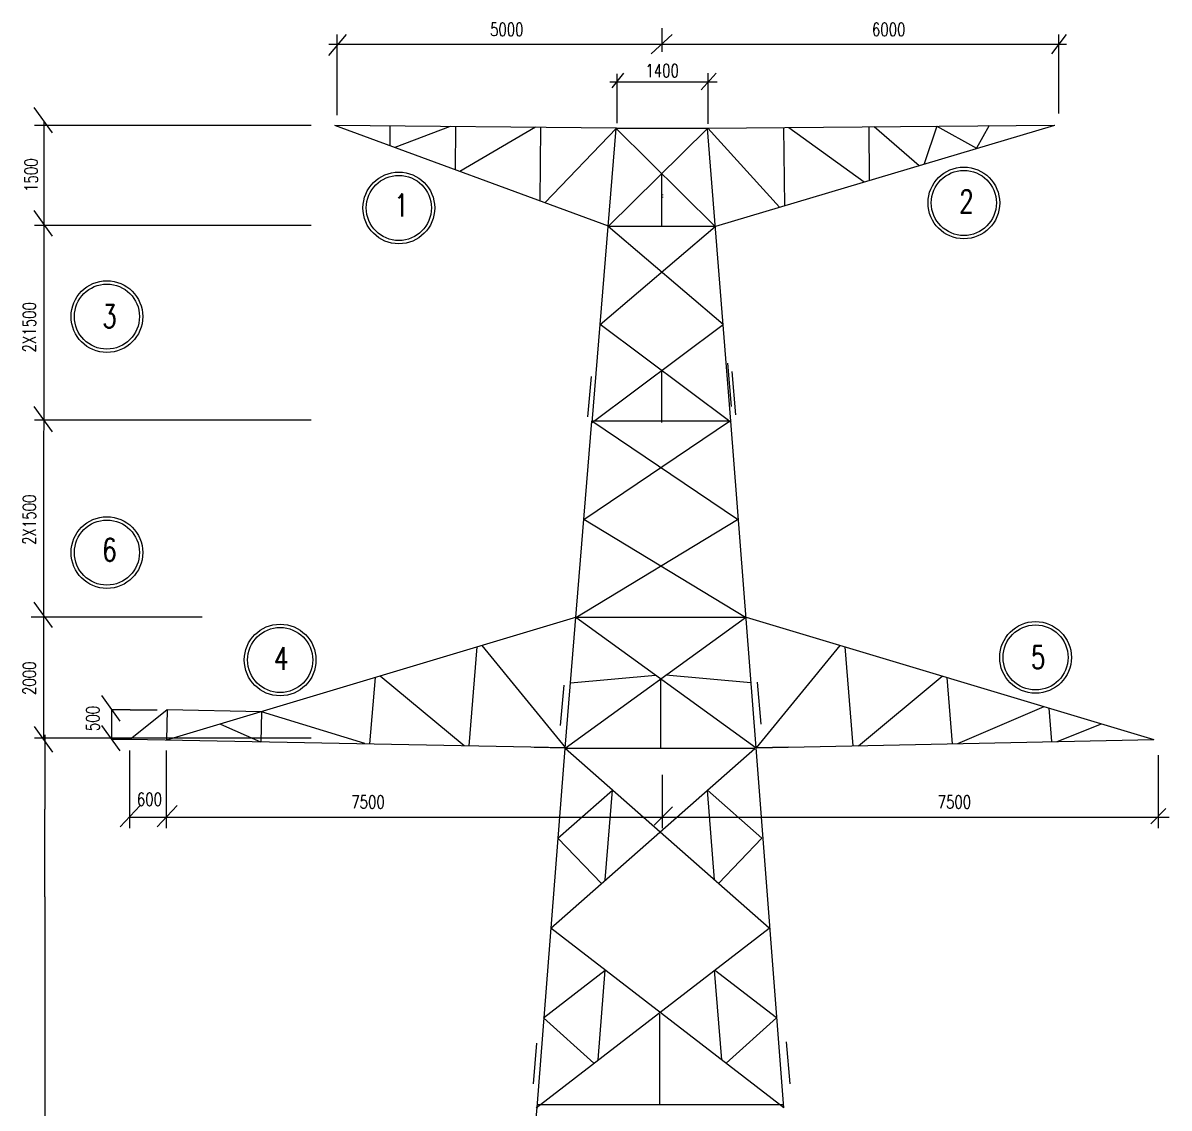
# Model space of a CAD drawing. Header units: millimetres. Extents: x -25344 to 5907, y -19679 to 18215.
# Drawn here: x -25344 to -7980, y 1775 to 18215 of the extents above; entities that cross this region are included whole.
import ezdxf
from ezdxf.enums import TextEntityAlignment as Align

# ---------------------------------------------------------------- set-up
doc = ezdxf.new("R2010")
doc.units = ezdxf.units.MM
doc.layers.add('基本图元层', color=7, linetype='Continuous')
doc.layers.add('标注', color=7, linetype='Continuous')
doc.styles.add('ITALIC', font='SIMPLEX', dxfattribs={"width": 0.7, "bigfont": 'HZTXT'})

msp = doc.modelspace()

# ---------------------------------------------------------------- linework, layer by layer
for p, q in [((-15658, 17776), (-15658, 18135)), ((-20709, 17722), (-20440, 18040)), ((-20709, 17894), (-9532, 17894)), ((-20587, 18040), (-20587, 16815)), ((-15825, 17747), (-15507, 18040)), ((-9754, 17747), (-9532, 18040)), ((-9655, 18040), (-9655, 16840)), ((-16419, 17229), (-16242, 17455)), ((-16343, 16698), (-16343, 17443)), ((-15068, 17203), (-14840, 17455)), ((-14966, 17455), (-14966, 16685)), ((-16451, 17320), (-14827, 17320)), ((-25180, 16935), (-24902, 16548)), ((-25170, 16666), (-20979, 16666)), ((-16351, 16621), (-20617, 16661)), ((-16472, 15136), (-20617, 16661)), ((-19784, 16653), (-19786, 16355)), ((-18870, 16644), (-19712, 16328)), ((-18791, 16644), (-18797, 15991)), ((-17581, 16633), (-18723, 15964)), ((-17502, 16632), (-17512, 15519)), ((-16351, 16621), (-17438, 15491)), ((-16718, 12160), (-16357, 16615)), ((-16477, 15130), (-14975, 16615)), ((-14855, 15130), (-16357, 16615)), ((-14975, 16615), (-16357, 16615)), ((-14619, 12180), (-14975, 16615)), ((-14970, 16621), (-9712, 16668)), ((-14970, 16621), (-13884, 15424)), ((-14849, 15136), (-9712, 16668)), ((-13819, 16631), (-13808, 15447)), ((-13740, 16632), (-12597, 15808)), ((-12529, 16643), (-12522, 15830)), ((-12450, 16644), (-11766, 16056)), ((-11498, 16652), (-11690, 16078)), ((-11498, 16652), (-10898, 16315)), ((-10704, 16660), (-10898, 16315)), ((-15666, 15130), (-15666, 15932)), ((-15654, 15613), (-15654, 15604)), ((-15654, 15578), (-15654, 15569)), ((-25180, 15372), (-24902, 14985)), ((-25170, 15149), (-20979, 15149)), ((-16598, 13645), (-14855, 15130)), ((-14734, 13645), (-16477, 15130)), ((-14855, 15130), (-16477, 15130)), ((-16453, 15125), (-16453, 15125)), ((-16718, 12160), (-14734, 13645)), ((-14614, 12160), (-16598, 13645)), ((-14668, 13060), (-14614, 12404)), ((-16785, 12245), (-16731, 12858)), ((-15666, 12160), (-15666, 12948)), ((-14605, 12932), (-14550, 12276)), ((-25180, 12405), (-24902, 12018)), ((-25170, 12203), (-20979, 12203)), ((-17127, 7228), (-16724, 12179)), ((-16845, 10694), (-14640, 12179)), ((-14519, 10694), (-16724, 12179)), ((-14640, 12179), (-16724, 12179)), ((-14236, 7232), (-14619, 12180)), ((-16966, 9209), (-14519, 10694)), ((-14398, 9209), (-16845, 10694)), ((-25180, 9439), (-24902, 9053)), ((-25220, 9217), (-22629, 9217)), ((-16957, 9212), (-23170, 7348)), ((-17127, 7228), (-14398, 9209)), ((-14238, 7228), (-16966, 9209)), ((-14398, 9209), (-16966, 9209)), ((-14389, 9212), (-8212, 7358)), ((-18582, 7263), (-18461, 8761)), ((-17118, 7232), (-18386, 8784)), ((-14229, 7232), (-12961, 8784)), ((-12765, 7263), (-12885, 8761)), ((-17046, 8219), (-15762, 8335)), ((-14318, 8219), (-15602, 8335)), ((-20086, 7294), (-20005, 8297)), ((-18660, 7264), (-19930, 8320)), ((-17200, 7571), (-17146, 8184)), ((-15682, 7228), (-15682, 8277)), ((-14218, 8228), (-14164, 7593)), ((-12686, 7264), (-11416, 8320)), ((-11260, 7294), (-11341, 8297)), ((-24152, 8023), (-23874, 7636)), ((-11181, 7296), (-9872, 7857)), ((-9756, 7326), (-9797, 7834)), ((-23999, 7358), (-23999, 7809)), ((-23721, 7809), (-23999, 7809)), ((-23721, 7809), (-23308, 7809)), ((-23161, 7807), (-23721, 7358)), ((-23161, 7807), (-23170, 7348)), ((-21730, 7780), (-23161, 7807)), ((-21730, 7780), (-21739, 7320)), ((-20165, 7296), (-21730, 7780)), ((-25173, 7555), (-24895, 7168)), ((-24152, 7572), (-23874, 7185)), ((-21739, 7320), (-22348, 7584)), ((-9677, 7328), (-9005, 7596)), ((-25170, 7384), (-20979, 7384)), ((-23721, 7358), (-23999, 7358)), ((-17118, 7232), (-23721, 7358)), ((-14229, 7232), (-8212, 7358)), ((-23731, 7191), (-23731, 6015)), ((-23172, 7191), (-23172, 6015)), ((-17601, 7242), (-17118, 7232)), ((-17554, 1785), (-17127, 7224)), ((-17348, 4502), (-14258, 7224)), ((-14037, 4502), (-17127, 7224)), ((-14258, 7224), (-17127, 7224)), ((-13816, 1780), (-14236, 7232)), ((-13745, 7242), (-14229, 7232)), ((-8143, 7121), (-8143, 6015)), ((-15662, 6822), (-15662, 6015)), ((-17238, 5863), (-16410, 6592)), ((-16521, 5231), (-16410, 6592)), ((-14865, 5231), (-14975, 6592)), ((-14148, 5863), (-14975, 6592)), ((-23869, 6037), (-23569, 6361)), ((-23309, 6037), (-23009, 6361)), ((-15779, 6060), (-15501, 6337)), ((-8258, 6083), (-8027, 6314)), ((-23731, 6182), (-7980, 6182)), ((-16580, 5179), (-17238, 5863)), ((-14806, 5179), (-14148, 5863)), ((-17569, 1780), (-14037, 4502)), ((-13816, 1780), (-17348, 4502)), ((-17459, 3141), (-16521, 3864)), ((-16631, 2503), (-16521, 3864)), ((-14754, 2503), (-14865, 3864)), ((-13927, 3141), (-14865, 3864)), ((-16694, 2455), (-17459, 3141)), ((-15693, 1827), (-15693, 3199)), ((-14692, 2455), (-13927, 3141)), ((-17610, 2143), (-17556, 2756)), ((-13780, 2778), (-13726, 2143)), ((-18002, -3675), (-17554, 1785)), ((-17551, 1827), (-13820, 1827))]:
    msp.add_line(p, q)
for centre, radius in [((-11089, 15487), 543), ((-11089, 15487), 493), ((-19649, 15411), 543), ((-19649, 15411), 493), ((-24071, 13765), 543), ((-24071, 13765), 493), ((-24071, 10190), 543), ((-24071, 10190), 493), ((-21447, 8563), 543), ((-21447, 8563), 493), ((-10003, 8602), 543), ((-10003, 8602), 493)]:
    msp.add_circle(centre, radius)
at = {"layer": '基本图元层', "color": 0}
msp.add_line((-25026, 16722), (-25032, 7358), dxfattribs=at)
at = {"layer": '标注', "color": 0, "lineweight": 25}
for p, q in [((-25013, 7431), (-25013, 6303)), ((-25017, 6303), (-25017, 5714)), ((-25017, 5714), (-25017, 4977)), ((-25013, 4977), (-25013, 3505)), ((-25013, 3505), (-25013, 2033)), ((-25013, 2033), (-25013, 560))]:
    msp.add_line(p, q, dxfattribs=at)

# ---------------------------------------------------------------- texts
at = {"style": 'ITALIC', "width": 0.75}
for s, p in [('5000', (-18014, 18017)), ('6000', (-12228, 18017)), ('1400', (-15660, 17393)), ('600', (-23427, 6354)), ('7500', (-20116, 6314)), ('7500', (-11233, 6314))]:
    msp.add_text(s, height=197.3, dxfattribs=at).set_placement(p, align=Align.CENTER)
for s, p in [('1500', (-25121, 15909)), ('2X1500', (-25147, 13604)), ('2X1500', (-25147, 10688)), ('2000', (-25147, 8286)), ('500', (-24186, 7677))]:
    msp.add_text(s, height=197.3, rotation=90, dxfattribs=at).set_placement(p, align=Align.CENTER)
for s, p in [('2', (-11050, 15509)), ('1', (-19610, 15452)), ('3', (-24032, 13770)), ('6', (-24032, 10232)), ('4', (-21430, 8587)), ('5', (-9964, 8605))]:
    msp.add_text(s, height=345, dxfattribs=at).set_placement(p, align=Align.MIDDLE)

doc.saveas('drawing.dxf')
